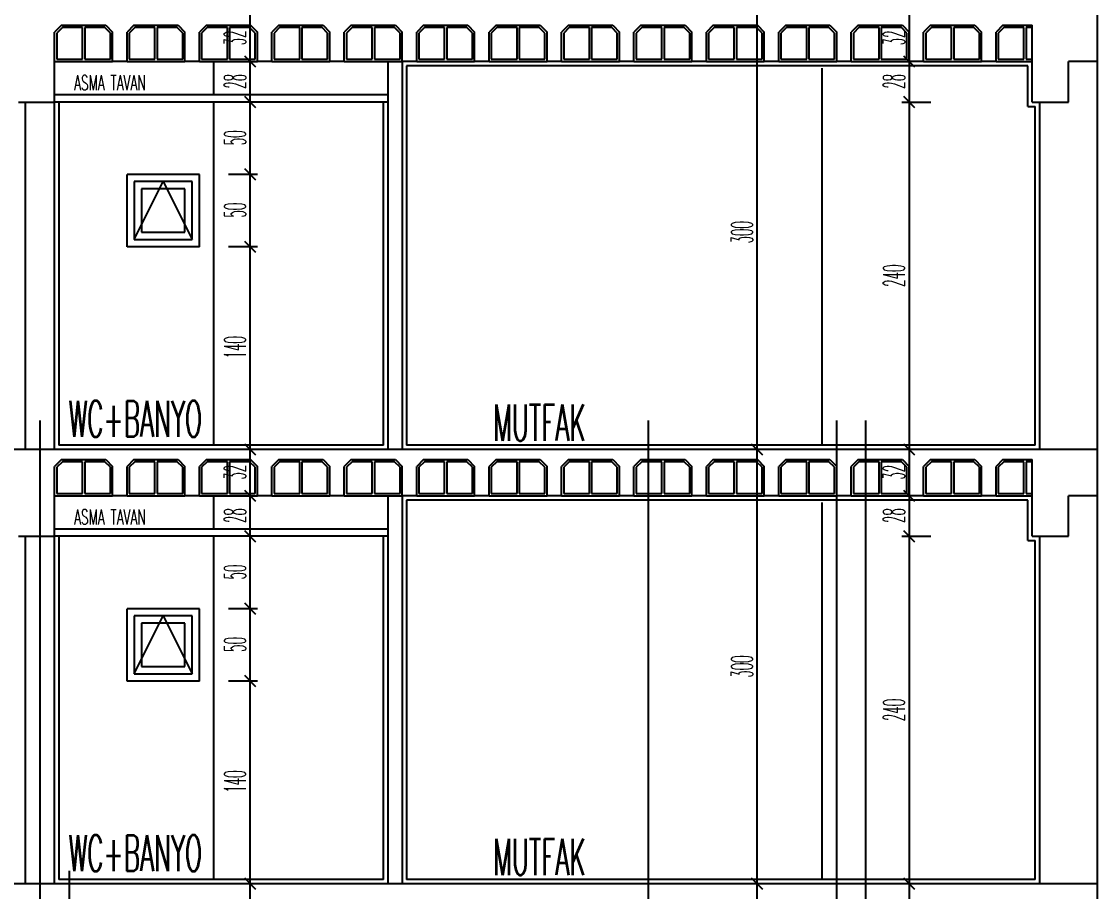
# Model space of a CAD drawing. Extents: x 78 to 306, y -397 to 18.
# Drawn here: x 278.1706 to 278.3191, y -396.6896 to -396.5694 of the extents above; entities that cross this region are included whole.
import ezdxf

# ---------------------------------------------------------------- set-up
doc = ezdxf.new("R2010")
doc.units = 0
doc.header["$LTSCALE"] = 0.5
doc.header["$MEASUREMENT"] = 0
doc.linetypes.add('DASHDOT2', pattern=[0.5, 0.25, -0.125, 0, -0.125])
doc.linetypes.add('DOT2', pattern=[0.125, 0, -0.125])
doc.layers.get('0').update_dxf_attribs({"linetype": 'CONTINUOUS'})
for name, color, linetype in [('AKS', 5, 'DASHDOT2'), ('DUVAR', 6, 'CONTINUOUS'), ('IZDUSUM', 2, 'DOT2'), ('KAPI', 1, 'CONTINUOUS'), ('KOLON', 4, 'CONTINUOUS'), ('MERDIVEN', 3, 'CONTINUOUS'), ('SIVA', 7, 'CONTINUOUS'), ('TARAMA', 8, 'CONTINUOUS'), ('TEFRIS', 11, 'CONTINUOUS'), ('YESIL', 73, 'CONTINUOUS')]:
    doc.layers.add(name, color=color, linetype=linetype)
doc.styles.add('OLCU', font='romans.shx', dxfattribs={"width": 0.6, "height": 0.125})
doc.styles.add('OLCUIC', font='ROMANS.SHX', dxfattribs={"width": 0.4, "height": 0.15})

msp = doc.modelspace()

# ---------------------------------------------------------------- linework, layer by layer
at = {"color": 0, "linetype": 'ByBlock'}
for p, q in [((278.20139, -396.57421), (278.20289, -396.57571)), ((278.20289, -396.57571), (278.20139, -396.57421)), ((278.29389, -396.57571), (278.29239, -396.57421)), ((278.29239, -396.57421), (278.29389, -396.57571)), ((278.20139, -396.57981), (278.20289, -396.58131)), ((278.20289, -396.58131), (278.20139, -396.57981)), ((278.29389, -396.58131), (278.29239, -396.57981)), ((278.29239, -396.57981), (278.29389, -396.58131)), ((278.20139, -396.58981), (278.20289, -396.59131)), ((278.20289, -396.59131), (278.20139, -396.58981)), ((278.20139, -396.59981), (278.20289, -396.60131)), ((278.20289, -396.60131), (278.20139, -396.59981)), ((278.20139, -396.62781), (278.20289, -396.62931)), ((278.20289, -396.62931), (278.20139, -396.62781)), ((278.27139, -396.62781), (278.27289, -396.62931)), ((278.27289, -396.62931), (278.27139, -396.62781)), ((278.29239, -396.62781), (278.29389, -396.62931)), ((278.29389, -396.62931), (278.29239, -396.62781)), ((278.20139, -396.63421), (278.20289, -396.63571)), ((278.20289, -396.63571), (278.20139, -396.63421)), ((278.29389, -396.63571), (278.29239, -396.63421)), ((278.29239, -396.63421), (278.29389, -396.63571)), ((278.20139, -396.63981), (278.20289, -396.64131)), ((278.20289, -396.64131), (278.20139, -396.63981)), ((278.29389, -396.64131), (278.29239, -396.63981)), ((278.29239, -396.63981), (278.29389, -396.64131)), ((278.20139, -396.64981), (278.20289, -396.65131)), ((278.20289, -396.65131), (278.20139, -396.64981)), ((278.20139, -396.65981), (278.20289, -396.66131)), ((278.20289, -396.66131), (278.20139, -396.65981)), ((278.20139, -396.68781), (278.20289, -396.68931)), ((278.20289, -396.68931), (278.20139, -396.68781)), ((278.27139, -396.68781), (278.27289, -396.68931)), ((278.27289, -396.68931), (278.27139, -396.68781)), ((278.29239, -396.68781), (278.29389, -396.68931)), ((278.29389, -396.68931), (278.29239, -396.68781))]:
    msp.add_line(p, q, dxfattribs=at)
at = {"layer": 'AKS'}
for p, q in [((278.17314, -396.94956), (278.17314, -396.29556)), ((278.25714, -396.94956), (278.25714, -396.29556)), ((278.28714, -396.94956), (278.28714, -396.29556)), ((278.28314, -396.94956), (278.28314, -396.29956))]:
    msp.add_line(p, q, dxfattribs=at)
at = {"layer": 'DUVAR'}
for p, q in [((278.22114, -396.57496), (278.22114, -396.62856)), ((278.22314, -396.57496), (278.22314, -396.62856)), ((278.31914, -396.62856), (278.31914, -396.57496)), ((278.17114, -396.62856), (278.17114, -396.58056)), ((278.17514, -396.62856), (278.17514, -396.58056)), ((278.31114, -396.58056), (278.31114, -396.62856)), ((278.22114, -396.63496), (278.22114, -396.68856)), ((278.22314, -396.63496), (278.22314, -396.68856)), ((278.31914, -396.68856), (278.31914, -396.63496)), ((278.17114, -396.68856), (278.17114, -396.64056)), ((278.17514, -396.68856), (278.17514, -396.64056)), ((278.31114, -396.64056), (278.31114, -396.68856))]:
    msp.add_line(p, q, dxfattribs=at)
at = {"layer": 'IZDUSUM', "ltscale": 0.6}
for p, q in [((278.18614, -396.59956), (278.19014, -396.59156)), ((278.19014, -396.59156), (278.19414, -396.59956)), ((278.18614, -396.65956), (278.19014, -396.65156)), ((278.19014, -396.65156), (278.19414, -396.65956))]:
    msp.add_line(p, q, dxfattribs=at)
at = {"layer": 'KAPI'}
for p, q in [((278.28114, -396.62796), (278.28114, -396.57589)), ((278.28114, -396.68796), (278.28114, -396.63589))]:
    msp.add_line(p, q, dxfattribs=at)
at = {"layer": 'KOLON'}
for p, q in [((278.31914, -396.57496), (278.31914, -396.56856)), ((278.31014, -396.58056), (278.31014, -396.56996)), ((278.17514, -396.58056), (278.17514, -396.57496)), ((278.31014, -396.58056), (278.31014, -396.57496)), ((278.31914, -396.57496), (278.31514, -396.57496)), ((278.31514, -396.58056), (278.31514, -396.57496)), ((278.17014, -396.58056), (278.17514, -396.58056)), ((278.31014, -396.58056), (278.31514, -396.58056)), ((278.31914, -396.62856), (278.12117, -396.62856)), ((278.31914, -396.63496), (278.31914, -396.62856)), ((278.31014, -396.64056), (278.31014, -396.62996)), ((278.17514, -396.64056), (278.17514, -396.63496)), ((278.31014, -396.64056), (278.31014, -396.63496)), ((278.31914, -396.63496), (278.31514, -396.63496)), ((278.31514, -396.64056), (278.31514, -396.63496)), ((278.17014, -396.64056), (278.17514, -396.64056)), ((278.31014, -396.64056), (278.31514, -396.64056)), ((278.31914, -396.68856), (278.12117, -396.68856)), ((278.31914, -396.69496), (278.31914, -396.68856))]:
    msp.add_line(p, q, dxfattribs=at)
at = {"layer": 'KOLON', "ltscale": 1.5}
for p, q in [((278.17609, -396.56996), (278.17514, -396.57091)), ((278.17609, -396.56996), (278.1822, -396.56996)), ((278.1822, -396.56996), (278.18314, -396.57091)), ((278.18609, -396.56996), (278.18514, -396.57091)), ((278.18609, -396.56996), (278.1922, -396.56996)), ((278.1922, -396.56996), (278.19314, -396.57091)), ((278.19609, -396.56996), (278.19514, -396.57091)), ((278.19609, -396.56996), (278.2022, -396.56996)), ((278.2022, -396.56996), (278.20314, -396.57091)), ((278.20609, -396.56996), (278.20514, -396.57091)), ((278.20609, -396.56996), (278.2122, -396.56996)), ((278.2122, -396.56996), (278.21314, -396.57091)), ((278.21609, -396.56996), (278.21514, -396.57091)), ((278.21609, -396.56996), (278.2222, -396.56996)), ((278.2222, -396.56996), (278.22314, -396.57091)), ((278.22609, -396.56996), (278.22514, -396.57091)), ((278.22609, -396.56996), (278.2322, -396.56996)), ((278.2322, -396.56996), (278.23314, -396.57091)), ((278.23609, -396.56996), (278.23514, -396.57091)), ((278.23609, -396.56996), (278.2422, -396.56996)), ((278.2422, -396.56996), (278.24314, -396.57091)), ((278.24609, -396.56996), (278.24514, -396.57091)), ((278.24609, -396.56996), (278.2522, -396.56996)), ((278.2522, -396.56996), (278.25314, -396.57091)), ((278.25609, -396.56996), (278.25514, -396.57091)), ((278.25609, -396.56996), (278.2622, -396.56996)), ((278.2622, -396.56996), (278.26314, -396.57091)), ((278.26609, -396.56996), (278.26514, -396.57091)), ((278.26609, -396.56996), (278.2722, -396.56996)), ((278.2722, -396.56996), (278.27314, -396.57091)), ((278.27609, -396.56996), (278.27514, -396.57091)), ((278.27609, -396.56996), (278.2822, -396.56996)), ((278.2822, -396.56996), (278.28314, -396.57091)), ((278.28609, -396.56996), (278.28514, -396.57091)), ((278.28609, -396.56996), (278.2922, -396.56996)), ((278.2922, -396.56996), (278.29314, -396.57091)), ((278.29609, -396.56996), (278.29514, -396.57091)), ((278.29609, -396.56996), (278.3022, -396.56996)), ((278.3022, -396.56996), (278.30314, -396.57091)), ((278.30609, -396.56996), (278.30514, -396.57091)), ((278.30609, -396.56996), (278.31014, -396.56996)), ((278.17514, -396.57496), (278.17514, -396.57091)), ((278.18314, -396.57496), (278.18314, -396.57091)), ((278.18514, -396.57496), (278.18514, -396.57091)), ((278.19314, -396.57496), (278.19314, -396.57091)), ((278.19514, -396.57496), (278.19514, -396.57091)), ((278.20314, -396.57496), (278.20314, -396.57091)), ((278.20514, -396.57496), (278.20514, -396.57091)), ((278.21314, -396.57496), (278.21314, -396.57091)), ((278.21514, -396.57496), (278.21514, -396.57091)), ((278.22314, -396.57496), (278.22314, -396.57091)), ((278.22514, -396.57496), (278.22514, -396.57091)), ((278.23314, -396.57496), (278.23314, -396.57091)), ((278.23514, -396.57496), (278.23514, -396.57091)), ((278.24314, -396.57496), (278.24314, -396.57091)), ((278.24514, -396.57496), (278.24514, -396.57091)), ((278.25314, -396.57496), (278.25314, -396.57091)), ((278.25514, -396.57496), (278.25514, -396.57091)), ((278.26314, -396.57496), (278.26314, -396.57091)), ((278.26514, -396.57496), (278.26514, -396.57091)), ((278.27314, -396.57496), (278.27314, -396.57091)), ((278.27514, -396.57496), (278.27514, -396.57091)), ((278.28314, -396.57496), (278.28314, -396.57091)), ((278.28514, -396.57496), (278.28514, -396.57091)), ((278.29314, -396.57496), (278.29314, -396.57091)), ((278.29514, -396.57496), (278.29514, -396.57091)), ((278.30314, -396.57496), (278.30314, -396.57091)), ((278.30514, -396.57496), (278.30514, -396.57091)), ((278.18514, -396.57496), (278.18314, -396.57496)), ((278.19514, -396.57496), (278.19314, -396.57496)), ((278.20514, -396.57496), (278.20314, -396.57496)), ((278.21514, -396.57496), (278.21314, -396.57496)), ((278.22514, -396.57496), (278.22314, -396.57496)), ((278.23514, -396.57496), (278.23314, -396.57496)), ((278.24514, -396.57496), (278.24314, -396.57496)), ((278.25514, -396.57496), (278.25314, -396.57496)), ((278.26514, -396.57496), (278.26314, -396.57496)), ((278.27514, -396.57496), (278.27314, -396.57496)), ((278.28514, -396.57496), (278.28314, -396.57496)), ((278.29514, -396.57496), (278.29314, -396.57496)), ((278.30514, -396.57496), (278.30314, -396.57496)), ((278.17609, -396.62996), (278.17514, -396.63091)), ((278.17514, -396.63496), (278.17514, -396.63091)), ((278.17609, -396.62996), (278.1822, -396.62996)), ((278.1822, -396.62996), (278.18314, -396.63091)), ((278.18314, -396.63496), (278.18314, -396.63091)), ((278.18609, -396.62996), (278.18514, -396.63091)), ((278.18514, -396.63496), (278.18514, -396.63091)), ((278.18609, -396.62996), (278.1922, -396.62996)), ((278.1922, -396.62996), (278.19314, -396.63091)), ((278.19314, -396.63496), (278.19314, -396.63091)), ((278.19609, -396.62996), (278.19514, -396.63091)), ((278.19514, -396.63496), (278.19514, -396.63091)), ((278.19609, -396.62996), (278.2022, -396.62996)), ((278.2022, -396.62996), (278.20314, -396.63091)), ((278.20314, -396.63496), (278.20314, -396.63091)), ((278.20609, -396.62996), (278.20514, -396.63091)), ((278.20514, -396.63496), (278.20514, -396.63091)), ((278.20609, -396.62996), (278.2122, -396.62996)), ((278.2122, -396.62996), (278.21314, -396.63091)), ((278.21314, -396.63496), (278.21314, -396.63091)), ((278.21609, -396.62996), (278.21514, -396.63091)), ((278.21514, -396.63496), (278.21514, -396.63091)), ((278.21609, -396.62996), (278.2222, -396.62996)), ((278.2222, -396.62996), (278.22314, -396.63091)), ((278.22314, -396.63496), (278.22314, -396.63091)), ((278.22609, -396.62996), (278.22514, -396.63091)), ((278.22514, -396.63496), (278.22514, -396.63091)), ((278.22609, -396.62996), (278.2322, -396.62996)), ((278.2322, -396.62996), (278.23314, -396.63091)), ((278.23314, -396.63496), (278.23314, -396.63091)), ((278.23609, -396.62996), (278.23514, -396.63091)), ((278.23514, -396.63496), (278.23514, -396.63091)), ((278.23609, -396.62996), (278.2422, -396.62996)), ((278.2422, -396.62996), (278.24314, -396.63091)), ((278.24314, -396.63496), (278.24314, -396.63091)), ((278.24609, -396.62996), (278.24514, -396.63091)), ((278.24514, -396.63496), (278.24514, -396.63091)), ((278.24609, -396.62996), (278.2522, -396.62996)), ((278.2522, -396.62996), (278.25314, -396.63091)), ((278.25314, -396.63496), (278.25314, -396.63091)), ((278.25609, -396.62996), (278.25514, -396.63091)), ((278.25514, -396.63496), (278.25514, -396.63091)), ((278.25609, -396.62996), (278.2622, -396.62996)), ((278.2622, -396.62996), (278.26314, -396.63091)), ((278.26314, -396.63496), (278.26314, -396.63091)), ((278.26609, -396.62996), (278.26514, -396.63091)), ((278.26514, -396.63496), (278.26514, -396.63091)), ((278.26609, -396.62996), (278.2722, -396.62996)), ((278.2722, -396.62996), (278.27314, -396.63091)), ((278.27314, -396.63496), (278.27314, -396.63091)), ((278.27609, -396.62996), (278.27514, -396.63091)), ((278.27514, -396.63496), (278.27514, -396.63091)), ((278.27609, -396.62996), (278.2822, -396.62996)), ((278.2822, -396.62996), (278.28314, -396.63091)), ((278.28314, -396.63496), (278.28314, -396.63091)), ((278.28609, -396.62996), (278.28514, -396.63091)), ((278.28514, -396.63496), (278.28514, -396.63091)), ((278.28609, -396.62996), (278.2922, -396.62996)), ((278.2922, -396.62996), (278.29314, -396.63091)), ((278.29314, -396.63496), (278.29314, -396.63091)), ((278.29609, -396.62996), (278.29514, -396.63091)), ((278.29514, -396.63496), (278.29514, -396.63091)), ((278.29609, -396.62996), (278.3022, -396.62996)), ((278.3022, -396.62996), (278.30314, -396.63091)), ((278.30314, -396.63496), (278.30314, -396.63091)), ((278.30609, -396.62996), (278.30514, -396.63091)), ((278.30514, -396.63496), (278.30514, -396.63091)), ((278.30609, -396.62996), (278.31014, -396.62996)), ((278.18514, -396.63496), (278.18314, -396.63496)), ((278.19514, -396.63496), (278.19314, -396.63496)), ((278.20514, -396.63496), (278.20314, -396.63496)), ((278.21514, -396.63496), (278.21314, -396.63496)), ((278.22514, -396.63496), (278.22314, -396.63496)), ((278.23514, -396.63496), (278.23314, -396.63496)), ((278.24514, -396.63496), (278.24314, -396.63496)), ((278.25514, -396.63496), (278.25314, -396.63496)), ((278.26514, -396.63496), (278.26314, -396.63496)), ((278.27514, -396.63496), (278.27314, -396.63496)), ((278.28514, -396.63496), (278.28314, -396.63496)), ((278.29514, -396.63496), (278.29314, -396.63496)), ((278.30514, -396.63496), (278.30314, -396.63496))]:
    msp.add_line(p, q, dxfattribs=at)
at = {"layer": 'MERDIVEN', "ltscale": 1.4}
for p, q in [((278.22114, -396.57956), (278.17514, -396.57956)), ((278.22114, -396.58056), (278.17514, -396.58056)), ((278.22114, -396.63956), (278.17514, -396.63956)), ((278.22114, -396.64056), (278.17514, -396.64056))]:
    msp.add_line(p, q, dxfattribs=at)
at = {"layer": 'SIVA', "ltscale": 1.4}
for p, q in [((278.30954, -396.57556), (278.22374, -396.57556)), ((278.22374, -396.57556), (278.22374, -396.62796)), ((278.30954, -396.58116), (278.30954, -396.57556)), ((278.17574, -396.58056), (278.17574, -396.62796)), ((278.22054, -396.62796), (278.22054, -396.58056)), ((278.30954, -396.58116), (278.31054, -396.58116)), ((278.31054, -396.62796), (278.31054, -396.58116)), ((278.22054, -396.62796), (278.17574, -396.62796)), ((278.31054, -396.62796), (278.22374, -396.62796)), ((278.30954, -396.63556), (278.22374, -396.63556)), ((278.22374, -396.63556), (278.22374, -396.68796)), ((278.30954, -396.64116), (278.30954, -396.63556)), ((278.17574, -396.64056), (278.17574, -396.68796)), ((278.22054, -396.68796), (278.22054, -396.64056)), ((278.30954, -396.64116), (278.31054, -396.64116)), ((278.31054, -396.68796), (278.31054, -396.64116)), ((278.22054, -396.68796), (278.17574, -396.68796)), ((278.31054, -396.68796), (278.22374, -396.68796))]:
    msp.add_line(p, q, dxfattribs=at)
at = {"layer": 'TARAMA', "ltscale": 1.5}
for p, q in [((278.17621, -396.57026), (278.17544, -396.57103)), ((278.17899, -396.57026), (278.17621, -396.57026)), ((278.17899, -396.57466), (278.17899, -396.57026)), ((278.18207, -396.57026), (278.17929, -396.57026)), ((278.17929, -396.57026), (278.17929, -396.57466)), ((278.18284, -396.57103), (278.18207, -396.57026)), ((278.18621, -396.57026), (278.18544, -396.57103)), ((278.18899, -396.57026), (278.18621, -396.57026)), ((278.18899, -396.57466), (278.18899, -396.57026)), ((278.19207, -396.57026), (278.18929, -396.57026)), ((278.18929, -396.57026), (278.18929, -396.57466)), ((278.19284, -396.57103), (278.19207, -396.57026)), ((278.19621, -396.57026), (278.19544, -396.57103)), ((278.19899, -396.57026), (278.19621, -396.57026)), ((278.19899, -396.57466), (278.19899, -396.57026)), ((278.20207, -396.57026), (278.19929, -396.57026)), ((278.19929, -396.57026), (278.19929, -396.57466)), ((278.20284, -396.57103), (278.20207, -396.57026)), ((278.20621, -396.57026), (278.20544, -396.57103)), ((278.20899, -396.57026), (278.20621, -396.57026)), ((278.20899, -396.57466), (278.20899, -396.57026)), ((278.21207, -396.57026), (278.20929, -396.57026)), ((278.20929, -396.57026), (278.20929, -396.57466)), ((278.21284, -396.57103), (278.21207, -396.57026)), ((278.21621, -396.57026), (278.21544, -396.57103)), ((278.21899, -396.57026), (278.21621, -396.57026)), ((278.21899, -396.57466), (278.21899, -396.57026)), ((278.22207, -396.57026), (278.21929, -396.57026)), ((278.21929, -396.57026), (278.21929, -396.57466)), ((278.22284, -396.57103), (278.22207, -396.57026)), ((278.22621, -396.57026), (278.22544, -396.57103)), ((278.22899, -396.57026), (278.22621, -396.57026)), ((278.22899, -396.57466), (278.22899, -396.57026)), ((278.23207, -396.57026), (278.22929, -396.57026)), ((278.22929, -396.57026), (278.22929, -396.57466)), ((278.23284, -396.57103), (278.23207, -396.57026)), ((278.23621, -396.57026), (278.23544, -396.57103)), ((278.23899, -396.57026), (278.23621, -396.57026)), ((278.23899, -396.57466), (278.23899, -396.57026)), ((278.24207, -396.57026), (278.23929, -396.57026)), ((278.23929, -396.57026), (278.23929, -396.57466)), ((278.24284, -396.57103), (278.24207, -396.57026)), ((278.24621, -396.57026), (278.24544, -396.57103)), ((278.24899, -396.57026), (278.24621, -396.57026)), ((278.24899, -396.57466), (278.24899, -396.57026)), ((278.25207, -396.57026), (278.24929, -396.57026)), ((278.24929, -396.57026), (278.24929, -396.57466)), ((278.25284, -396.57103), (278.25207, -396.57026)), ((278.25621, -396.57026), (278.25544, -396.57103)), ((278.25899, -396.57026), (278.25621, -396.57026)), ((278.25899, -396.57466), (278.25899, -396.57026)), ((278.26207, -396.57026), (278.25929, -396.57026)), ((278.25929, -396.57026), (278.25929, -396.57466)), ((278.26284, -396.57103), (278.26207, -396.57026)), ((278.26621, -396.57026), (278.26544, -396.57103)), ((278.26899, -396.57026), (278.26621, -396.57026)), ((278.26899, -396.57466), (278.26899, -396.57026)), ((278.27207, -396.57026), (278.26929, -396.57026)), ((278.26929, -396.57026), (278.26929, -396.57466)), ((278.27284, -396.57103), (278.27207, -396.57026)), ((278.27621, -396.57026), (278.27544, -396.57103)), ((278.27899, -396.57026), (278.27621, -396.57026)), ((278.27899, -396.57466), (278.27899, -396.57026)), ((278.28207, -396.57026), (278.27929, -396.57026)), ((278.27929, -396.57026), (278.27929, -396.57466)), ((278.28284, -396.57103), (278.28207, -396.57026)), ((278.28621, -396.57026), (278.28544, -396.57103)), ((278.28899, -396.57026), (278.28621, -396.57026)), ((278.28899, -396.57466), (278.28899, -396.57026)), ((278.29207, -396.57026), (278.28929, -396.57026)), ((278.28929, -396.57026), (278.28929, -396.57466)), ((278.29284, -396.57103), (278.29207, -396.57026)), ((278.29621, -396.57026), (278.29544, -396.57103)), ((278.29899, -396.57026), (278.29621, -396.57026)), ((278.29899, -396.57466), (278.29899, -396.57026)), ((278.30207, -396.57026), (278.29929, -396.57026)), ((278.29929, -396.57026), (278.29929, -396.57466)), ((278.30284, -396.57103), (278.30207, -396.57026)), ((278.30621, -396.57026), (278.30544, -396.57103)), ((278.30899, -396.57026), (278.30621, -396.57026)), ((278.30899, -396.57466), (278.30899, -396.57026)), ((278.31014, -396.57026), (278.30929, -396.57026)), ((278.30929, -396.57026), (278.30929, -396.57466)), ((278.17544, -396.57103), (278.17544, -396.57466)), ((278.18284, -396.57466), (278.18284, -396.57103)), ((278.18544, -396.57103), (278.18544, -396.57466)), ((278.19284, -396.57466), (278.19284, -396.57103)), ((278.19544, -396.57103), (278.19544, -396.57466)), ((278.20284, -396.57466), (278.20284, -396.57103)), ((278.20544, -396.57103), (278.20544, -396.57466)), ((278.21284, -396.57466), (278.21284, -396.57103)), ((278.21544, -396.57103), (278.21544, -396.57466)), ((278.22284, -396.57466), (278.22284, -396.57103)), ((278.22544, -396.57103), (278.22544, -396.57466)), ((278.23284, -396.57466), (278.23284, -396.57103)), ((278.23544, -396.57103), (278.23544, -396.57466)), ((278.24284, -396.57466), (278.24284, -396.57103)), ((278.24544, -396.57103), (278.24544, -396.57466)), ((278.25284, -396.57466), (278.25284, -396.57103)), ((278.25544, -396.57103), (278.25544, -396.57466)), ((278.26284, -396.57466), (278.26284, -396.57103)), ((278.26544, -396.57103), (278.26544, -396.57466)), ((278.27284, -396.57466), (278.27284, -396.57103)), ((278.27544, -396.57103), (278.27544, -396.57466)), ((278.28284, -396.57466), (278.28284, -396.57103)), ((278.28544, -396.57103), (278.28544, -396.57466)), ((278.29284, -396.57466), (278.29284, -396.57103)), ((278.29544, -396.57103), (278.29544, -396.57466)), ((278.30284, -396.57466), (278.30284, -396.57103)), ((278.30544, -396.57103), (278.30544, -396.57466)), ((278.17544, -396.57466), (278.17899, -396.57466)), ((278.17929, -396.57466), (278.18284, -396.57466)), ((278.18544, -396.57466), (278.18899, -396.57466)), ((278.18929, -396.57466), (278.19284, -396.57466)), ((278.19544, -396.57466), (278.19899, -396.57466)), ((278.19929, -396.57466), (278.20284, -396.57466)), ((278.20544, -396.57466), (278.20899, -396.57466)), ((278.20929, -396.57466), (278.21284, -396.57466)), ((278.21544, -396.57466), (278.21899, -396.57466)), ((278.21929, -396.57466), (278.22284, -396.57466)), ((278.22544, -396.57466), (278.22899, -396.57466)), ((278.22929, -396.57466), (278.23284, -396.57466)), ((278.23544, -396.57466), (278.23899, -396.57466)), ((278.23929, -396.57466), (278.24284, -396.57466)), ((278.24544, -396.57466), (278.24899, -396.57466)), ((278.24929, -396.57466), (278.25284, -396.57466)), ((278.25544, -396.57466), (278.25899, -396.57466)), ((278.25929, -396.57466), (278.26284, -396.57466)), ((278.26544, -396.57466), (278.26899, -396.57466)), ((278.26929, -396.57466), (278.27284, -396.57466)), ((278.27544, -396.57466), (278.27899, -396.57466)), ((278.27929, -396.57466), (278.28284, -396.57466)), ((278.28544, -396.57466), (278.28899, -396.57466)), ((278.28929, -396.57466), (278.29284, -396.57466)), ((278.29544, -396.57466), (278.29899, -396.57466)), ((278.29929, -396.57466), (278.30284, -396.57466)), ((278.30544, -396.57466), (278.30899, -396.57466)), ((278.30929, -396.57466), (278.31014, -396.57466)), ((278.17514, -396.57496), (278.18314, -396.57496)), ((278.18514, -396.57496), (278.19314, -396.57496)), ((278.19514, -396.57496), (278.20314, -396.57496)), ((278.20514, -396.57496), (278.21314, -396.57496)), ((278.21514, -396.57496), (278.22314, -396.57496)), ((278.22514, -396.57496), (278.23314, -396.57496)), ((278.23514, -396.57496), (278.24314, -396.57496)), ((278.24514, -396.57496), (278.25314, -396.57496)), ((278.25514, -396.57496), (278.26314, -396.57496)), ((278.26514, -396.57496), (278.27314, -396.57496)), ((278.27514, -396.57496), (278.28314, -396.57496)), ((278.28514, -396.57496), (278.29314, -396.57496)), ((278.29514, -396.57496), (278.30314, -396.57496)), ((278.30514, -396.57496), (278.31014, -396.57496)), ((278.17621, -396.63026), (278.17544, -396.63103)), ((278.17544, -396.63103), (278.17544, -396.63466)), ((278.17899, -396.63026), (278.17621, -396.63026)), ((278.17899, -396.63466), (278.17899, -396.63026)), ((278.18207, -396.63026), (278.17929, -396.63026)), ((278.17929, -396.63026), (278.17929, -396.63466)), ((278.18284, -396.63103), (278.18207, -396.63026)), ((278.18284, -396.63466), (278.18284, -396.63103)), ((278.18621, -396.63026), (278.18544, -396.63103)), ((278.18544, -396.63103), (278.18544, -396.63466)), ((278.18899, -396.63026), (278.18621, -396.63026)), ((278.18899, -396.63466), (278.18899, -396.63026)), ((278.19207, -396.63026), (278.18929, -396.63026)), ((278.18929, -396.63026), (278.18929, -396.63466)), ((278.19284, -396.63103), (278.19207, -396.63026)), ((278.19284, -396.63466), (278.19284, -396.63103)), ((278.19621, -396.63026), (278.19544, -396.63103)), ((278.19544, -396.63103), (278.19544, -396.63466)), ((278.19899, -396.63026), (278.19621, -396.63026)), ((278.19899, -396.63466), (278.19899, -396.63026)), ((278.20207, -396.63026), (278.19929, -396.63026)), ((278.19929, -396.63026), (278.19929, -396.63466)), ((278.20284, -396.63103), (278.20207, -396.63026)), ((278.20284, -396.63466), (278.20284, -396.63103)), ((278.20621, -396.63026), (278.20544, -396.63103)), ((278.20544, -396.63103), (278.20544, -396.63466)), ((278.20899, -396.63026), (278.20621, -396.63026)), ((278.20899, -396.63466), (278.20899, -396.63026)), ((278.21207, -396.63026), (278.20929, -396.63026)), ((278.20929, -396.63026), (278.20929, -396.63466)), ((278.21284, -396.63103), (278.21207, -396.63026)), ((278.21284, -396.63466), (278.21284, -396.63103)), ((278.21621, -396.63026), (278.21544, -396.63103)), ((278.21544, -396.63103), (278.21544, -396.63466)), ((278.21899, -396.63026), (278.21621, -396.63026)), ((278.21899, -396.63466), (278.21899, -396.63026)), ((278.22207, -396.63026), (278.21929, -396.63026)), ((278.21929, -396.63026), (278.21929, -396.63466)), ((278.22284, -396.63103), (278.22207, -396.63026)), ((278.22284, -396.63466), (278.22284, -396.63103)), ((278.22621, -396.63026), (278.22544, -396.63103)), ((278.22544, -396.63103), (278.22544, -396.63466)), ((278.22899, -396.63026), (278.22621, -396.63026)), ((278.22899, -396.63466), (278.22899, -396.63026)), ((278.23207, -396.63026), (278.22929, -396.63026)), ((278.22929, -396.63026), (278.22929, -396.63466)), ((278.23284, -396.63103), (278.23207, -396.63026)), ((278.23284, -396.63466), (278.23284, -396.63103)), ((278.23621, -396.63026), (278.23544, -396.63103)), ((278.23544, -396.63103), (278.23544, -396.63466)), ((278.23899, -396.63026), (278.23621, -396.63026)), ((278.23899, -396.63466), (278.23899, -396.63026)), ((278.24207, -396.63026), (278.23929, -396.63026)), ((278.23929, -396.63026), (278.23929, -396.63466)), ((278.24284, -396.63103), (278.24207, -396.63026)), ((278.24284, -396.63466), (278.24284, -396.63103)), ((278.24621, -396.63026), (278.24544, -396.63103)), ((278.24544, -396.63103), (278.24544, -396.63466)), ((278.24899, -396.63026), (278.24621, -396.63026)), ((278.24899, -396.63466), (278.24899, -396.63026)), ((278.25207, -396.63026), (278.24929, -396.63026)), ((278.24929, -396.63026), (278.24929, -396.63466)), ((278.25284, -396.63103), (278.25207, -396.63026)), ((278.25284, -396.63466), (278.25284, -396.63103)), ((278.25621, -396.63026), (278.25544, -396.63103)), ((278.25544, -396.63103), (278.25544, -396.63466)), ((278.25899, -396.63026), (278.25621, -396.63026)), ((278.25899, -396.63466), (278.25899, -396.63026)), ((278.26207, -396.63026), (278.25929, -396.63026)), ((278.25929, -396.63026), (278.25929, -396.63466)), ((278.26284, -396.63103), (278.26207, -396.63026)), ((278.26284, -396.63466), (278.26284, -396.63103)), ((278.26621, -396.63026), (278.26544, -396.63103)), ((278.26544, -396.63103), (278.26544, -396.63466)), ((278.26899, -396.63026), (278.26621, -396.63026)), ((278.26899, -396.63466), (278.26899, -396.63026)), ((278.27207, -396.63026), (278.26929, -396.63026)), ((278.26929, -396.63026), (278.26929, -396.63466)), ((278.27284, -396.63103), (278.27207, -396.63026)), ((278.27284, -396.63466), (278.27284, -396.63103)), ((278.27621, -396.63026), (278.27544, -396.63103)), ((278.27544, -396.63103), (278.27544, -396.63466)), ((278.27899, -396.63026), (278.27621, -396.63026)), ((278.27899, -396.63466), (278.27899, -396.63026)), ((278.28207, -396.63026), (278.27929, -396.63026)), ((278.27929, -396.63026), (278.27929, -396.63466)), ((278.28284, -396.63103), (278.28207, -396.63026)), ((278.28284, -396.63466), (278.28284, -396.63103)), ((278.28621, -396.63026), (278.28544, -396.63103)), ((278.28544, -396.63103), (278.28544, -396.63466)), ((278.28899, -396.63026), (278.28621, -396.63026)), ((278.28899, -396.63466), (278.28899, -396.63026)), ((278.29207, -396.63026), (278.28929, -396.63026)), ((278.28929, -396.63026), (278.28929, -396.63466)), ((278.29284, -396.63103), (278.29207, -396.63026)), ((278.29284, -396.63466), (278.29284, -396.63103)), ((278.29621, -396.63026), (278.29544, -396.63103)), ((278.29544, -396.63103), (278.29544, -396.63466)), ((278.29899, -396.63026), (278.29621, -396.63026)), ((278.29899, -396.63466), (278.29899, -396.63026)), ((278.30207, -396.63026), (278.29929, -396.63026)), ((278.29929, -396.63026), (278.29929, -396.63466)), ((278.30284, -396.63103), (278.30207, -396.63026)), ((278.30284, -396.63466), (278.30284, -396.63103)), ((278.30621, -396.63026), (278.30544, -396.63103)), ((278.30544, -396.63103), (278.30544, -396.63466)), ((278.30899, -396.63026), (278.30621, -396.63026)), ((278.30899, -396.63466), (278.30899, -396.63026)), ((278.31014, -396.63026), (278.30929, -396.63026)), ((278.30929, -396.63026), (278.30929, -396.63466)), ((278.17514, -396.63496), (278.18314, -396.63496)), ((278.17544, -396.63466), (278.17899, -396.63466)), ((278.17929, -396.63466), (278.18284, -396.63466)), ((278.18514, -396.63496), (278.19314, -396.63496)), ((278.18544, -396.63466), (278.18899, -396.63466)), ((278.18929, -396.63466), (278.19284, -396.63466)), ((278.19514, -396.63496), (278.20314, -396.63496)), ((278.19544, -396.63466), (278.19899, -396.63466)), ((278.19929, -396.63466), (278.20284, -396.63466)), ((278.20514, -396.63496), (278.21314, -396.63496)), ((278.20544, -396.63466), (278.20899, -396.63466)), ((278.20929, -396.63466), (278.21284, -396.63466)), ((278.21514, -396.63496), (278.22314, -396.63496)), ((278.21544, -396.63466), (278.21899, -396.63466)), ((278.21929, -396.63466), (278.22284, -396.63466)), ((278.22514, -396.63496), (278.23314, -396.63496)), ((278.22544, -396.63466), (278.22899, -396.63466)), ((278.22929, -396.63466), (278.23284, -396.63466)), ((278.23514, -396.63496), (278.24314, -396.63496)), ((278.23544, -396.63466), (278.23899, -396.63466)), ((278.23929, -396.63466), (278.24284, -396.63466)), ((278.24514, -396.63496), (278.25314, -396.63496)), ((278.24544, -396.63466), (278.24899, -396.63466)), ((278.24929, -396.63466), (278.25284, -396.63466)), ((278.25514, -396.63496), (278.26314, -396.63496)), ((278.25544, -396.63466), (278.25899, -396.63466)), ((278.25929, -396.63466), (278.26284, -396.63466)), ((278.26514, -396.63496), (278.27314, -396.63496)), ((278.26544, -396.63466), (278.26899, -396.63466)), ((278.26929, -396.63466), (278.27284, -396.63466)), ((278.27514, -396.63496), (278.28314, -396.63496)), ((278.27544, -396.63466), (278.27899, -396.63466)), ((278.27929, -396.63466), (278.28284, -396.63466)), ((278.28514, -396.63496), (278.29314, -396.63496)), ((278.28544, -396.63466), (278.28899, -396.63466)), ((278.28929, -396.63466), (278.29284, -396.63466)), ((278.29514, -396.63496), (278.30314, -396.63496)), ((278.29544, -396.63466), (278.29899, -396.63466)), ((278.29929, -396.63466), (278.30284, -396.63466)), ((278.30514, -396.63496), (278.31014, -396.63496)), ((278.30544, -396.63466), (278.30899, -396.63466)), ((278.30929, -396.63466), (278.31014, -396.63466))]:
    msp.add_line(p, q, dxfattribs=at)
at = {"layer": 'TEFRIS', "ltscale": 1.4}
for p, q in [((278.19714, -396.57956), (278.19714, -396.57496)), ((278.19714, -396.62796), (278.19714, -396.58056)), ((278.19514, -396.59056), (278.18514, -396.59056)), ((278.18514, -396.60056), (278.18514, -396.59056)), ((278.19514, -396.60056), (278.19514, -396.59056)), ((278.19414, -396.59156), (278.18614, -396.59156)), ((278.18614, -396.59156), (278.18614, -396.59956)), ((278.19314, -396.59256), (278.18714, -396.59256)), ((278.18714, -396.59256), (278.18714, -396.59856)), ((278.19314, -396.59856), (278.19314, -396.59256)), ((278.19414, -396.59956), (278.19414, -396.59156)), ((278.18714, -396.59856), (278.19314, -396.59856)), ((278.18614, -396.59956), (278.19414, -396.59956)), ((278.19514, -396.60056), (278.18514, -396.60056)), ((278.19714, -396.63956), (278.19714, -396.63496)), ((278.19714, -396.68796), (278.19714, -396.64056)), ((278.19514, -396.65056), (278.18514, -396.65056)), ((278.18514, -396.66056), (278.18514, -396.65056)), ((278.19514, -396.66056), (278.19514, -396.65056)), ((278.19414, -396.65156), (278.18614, -396.65156)), ((278.18614, -396.65156), (278.18614, -396.65956)), ((278.19414, -396.65956), (278.19414, -396.65156)), ((278.19314, -396.65256), (278.18714, -396.65256)), ((278.18714, -396.65256), (278.18714, -396.65856)), ((278.19314, -396.65856), (278.19314, -396.65256)), ((278.18714, -396.65856), (278.19314, -396.65856)), ((278.19514, -396.66056), (278.18514, -396.66056)), ((278.18614, -396.65956), (278.19414, -396.65956))]:
    msp.add_line(p, q, dxfattribs=at)
at = {"layer": 'YESIL', "ltscale": 1.4}
for p, q in [((278.20214, -396.57496), (278.20214, -396.56856)), ((278.27214, -396.62856), (278.27214, -396.56856)), ((278.29314, -396.56856), (278.29314, -396.57496)), ((278.20214, -396.58056), (278.20214, -396.57496)), ((278.29314, -396.57496), (278.29314, -396.58056)), ((278.20214, -396.59056), (278.20214, -396.58056)), ((278.29214, -396.58056), (278.29614, -396.58056)), ((278.29314, -396.58056), (278.29314, -396.62856)), ((278.20314, -396.59056), (278.19914, -396.59056)), ((278.20214, -396.60056), (278.20214, -396.59056)), ((278.20314, -396.60056), (278.19914, -396.60056)), ((278.20214, -396.62856), (278.20214, -396.60056)), ((278.20214, -396.63496), (278.20214, -396.62856)), ((278.27214, -396.68856), (278.27214, -396.62856)), ((278.29314, -396.62856), (278.29314, -396.63496)), ((278.20214, -396.64056), (278.20214, -396.63496)), ((278.29314, -396.63496), (278.29314, -396.64056)), ((278.20214, -396.65056), (278.20214, -396.64056)), ((278.29214, -396.64056), (278.29614, -396.64056)), ((278.29314, -396.64056), (278.29314, -396.68856)), ((278.20314, -396.65056), (278.19914, -396.65056)), ((278.20214, -396.66056), (278.20214, -396.65056)), ((278.20314, -396.66056), (278.19914, -396.66056)), ((278.20214, -396.68856), (278.20214, -396.66056)), ((278.1772, -396.74032), (278.1772, -396.6868)), ((278.20214, -396.69496), (278.20214, -396.68856)), ((278.27214, -396.74856), (278.27214, -396.68856)), ((278.29314, -396.68856), (278.29314, -396.69496))]:
    msp.add_line(p, q, dxfattribs=at)

# ---------------------------------------------------------------- texts
at = {"layer": 'YESIL', "style": 'OLCUIC', "width": 0.4}
for s, p in [('32', (278.20154, -396.57273)), ('32', (278.29254, -396.57273)), ('28', (278.20154, -396.57873)), ('28', (278.29254, -396.57873)), ('50', (278.20154, -396.58653)), ('50', (278.20154, -396.59653)), ('300', (278.27154, -396.6001)), ('240', (278.29254, -396.6061)), ('140', (278.20154, -396.61599)), ('32', (278.20154, -396.63273)), ('32', (278.29254, -396.63273)), ('28', (278.20154, -396.63873)), ('28', (278.29254, -396.63873)), ('50', (278.20154, -396.64653)), ('50', (278.20154, -396.65653)), ('300', (278.27154, -396.6601)), ('240', (278.29254, -396.6661)), ('140', (278.20154, -396.67599))]:
    msp.add_text(s, height=0.003, rotation=90, dxfattribs=at).set_placement(p)
at = {"layer": 'YESIL', "ltscale": 1.4, "style": 'OLCU', "width": 0.6}
for p in [(278.17783, -396.57891), (278.17783, -396.63891)]:
    msp.add_text('ASMA TAVAN ', height=0.00204, dxfattribs=at).set_placement(p)
at = {"layer": 'YESIL', "style": 'OLCU', "width": 0.5}
for s, p in [('WC+BANYO', (278.17707, -396.62683)), ('MUTFAK', (278.2357, -396.62736)), ('WC+BANYO', (278.17707, -396.68683)), ('MUTFAK', (278.2357, -396.68736))]:
    msp.add_text(s, height=0.005, dxfattribs=at).set_placement(p)

doc.saveas('drawing.dxf')
